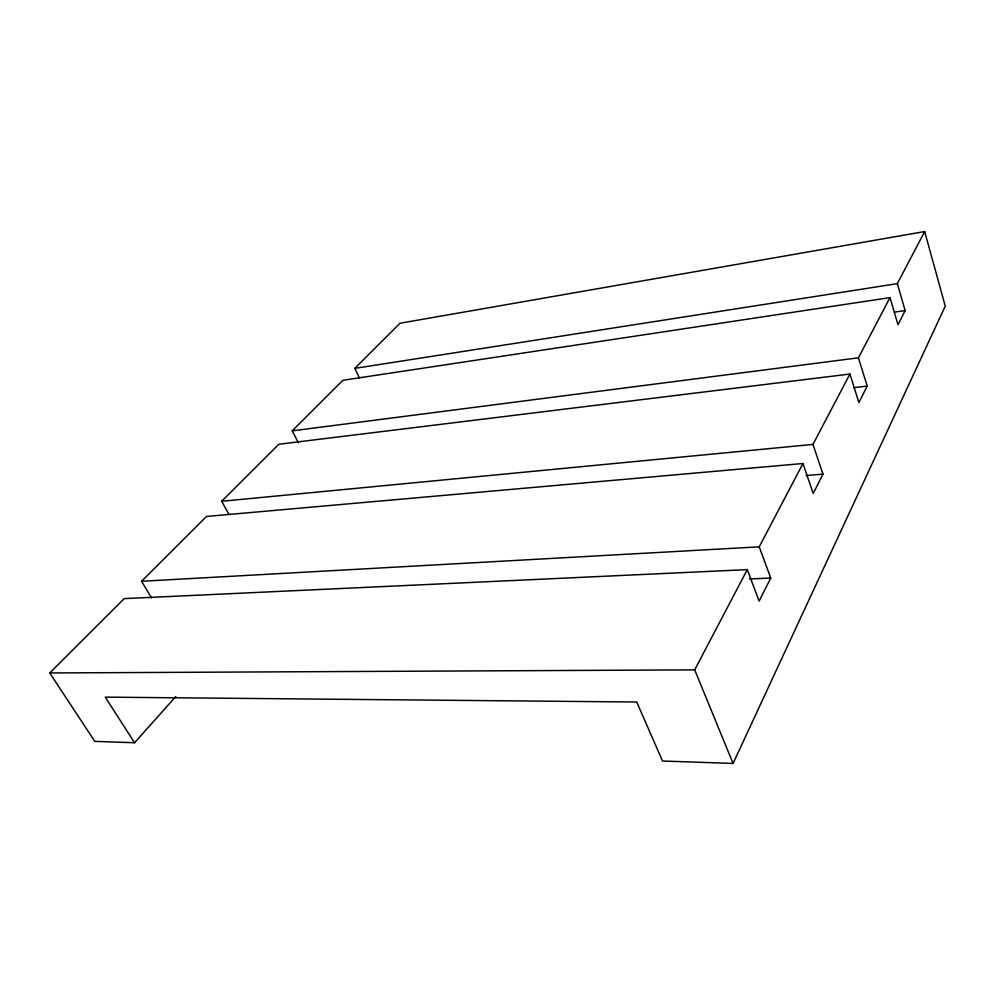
<?xml version="1.0" encoding="UTF-8"?>
<svg xmlns="http://www.w3.org/2000/svg" width="995" height="995" viewBox="0 0 995 995"><rect width="100%" height="100%" fill="white"/><g stroke="black" fill="none" stroke-linecap="round" stroke-linejoin="round"><path stroke-width="1.49" d="M175.866 696.463L134.561 742.743L105.259 697.134L636.713 702.01L662.546 761.013L733.079 763.451L945.25 306.099L924.666 231.549L400.002 323.251L354.805 368.374L359.469 378M151.551 597.895L141.564 581.291L206.487 516.455L802.965 463.496L759.235 546.84L770.739 578.058L759.135 601.142L747.295 569.613L124.213 598.617L49.75 672.956L94.749 741.362L134.561 742.743M228.937 514.328L221.686 501.281L278.811 444.255L849.904 374.045L812.977 444.404L822.964 474.117L813.226 493.508L802.965 463.496M298.45 442.887L292.231 430.847L342.865 380.301L890.003 297.617L858.424 357.814L867.205 386.085L858.909 402.602L849.904 374.045M924.666 231.549L897.341 283.637L905.151 310.564L898 324.805L890.003 297.617M733.079 763.451L694.684 669.871L747.295 569.613M354.805 368.374L897.341 283.637M894.58 312.107L905.151 310.564M292.231 430.847L858.424 357.814M853.548 387.689L867.205 386.085M221.686 501.281L812.977 444.404M806.112 475.535L822.964 474.117M141.564 581.291L759.235 546.84M749.459 578.966L770.739 578.058M49.75 672.956L694.684 669.871"/></g></svg>
